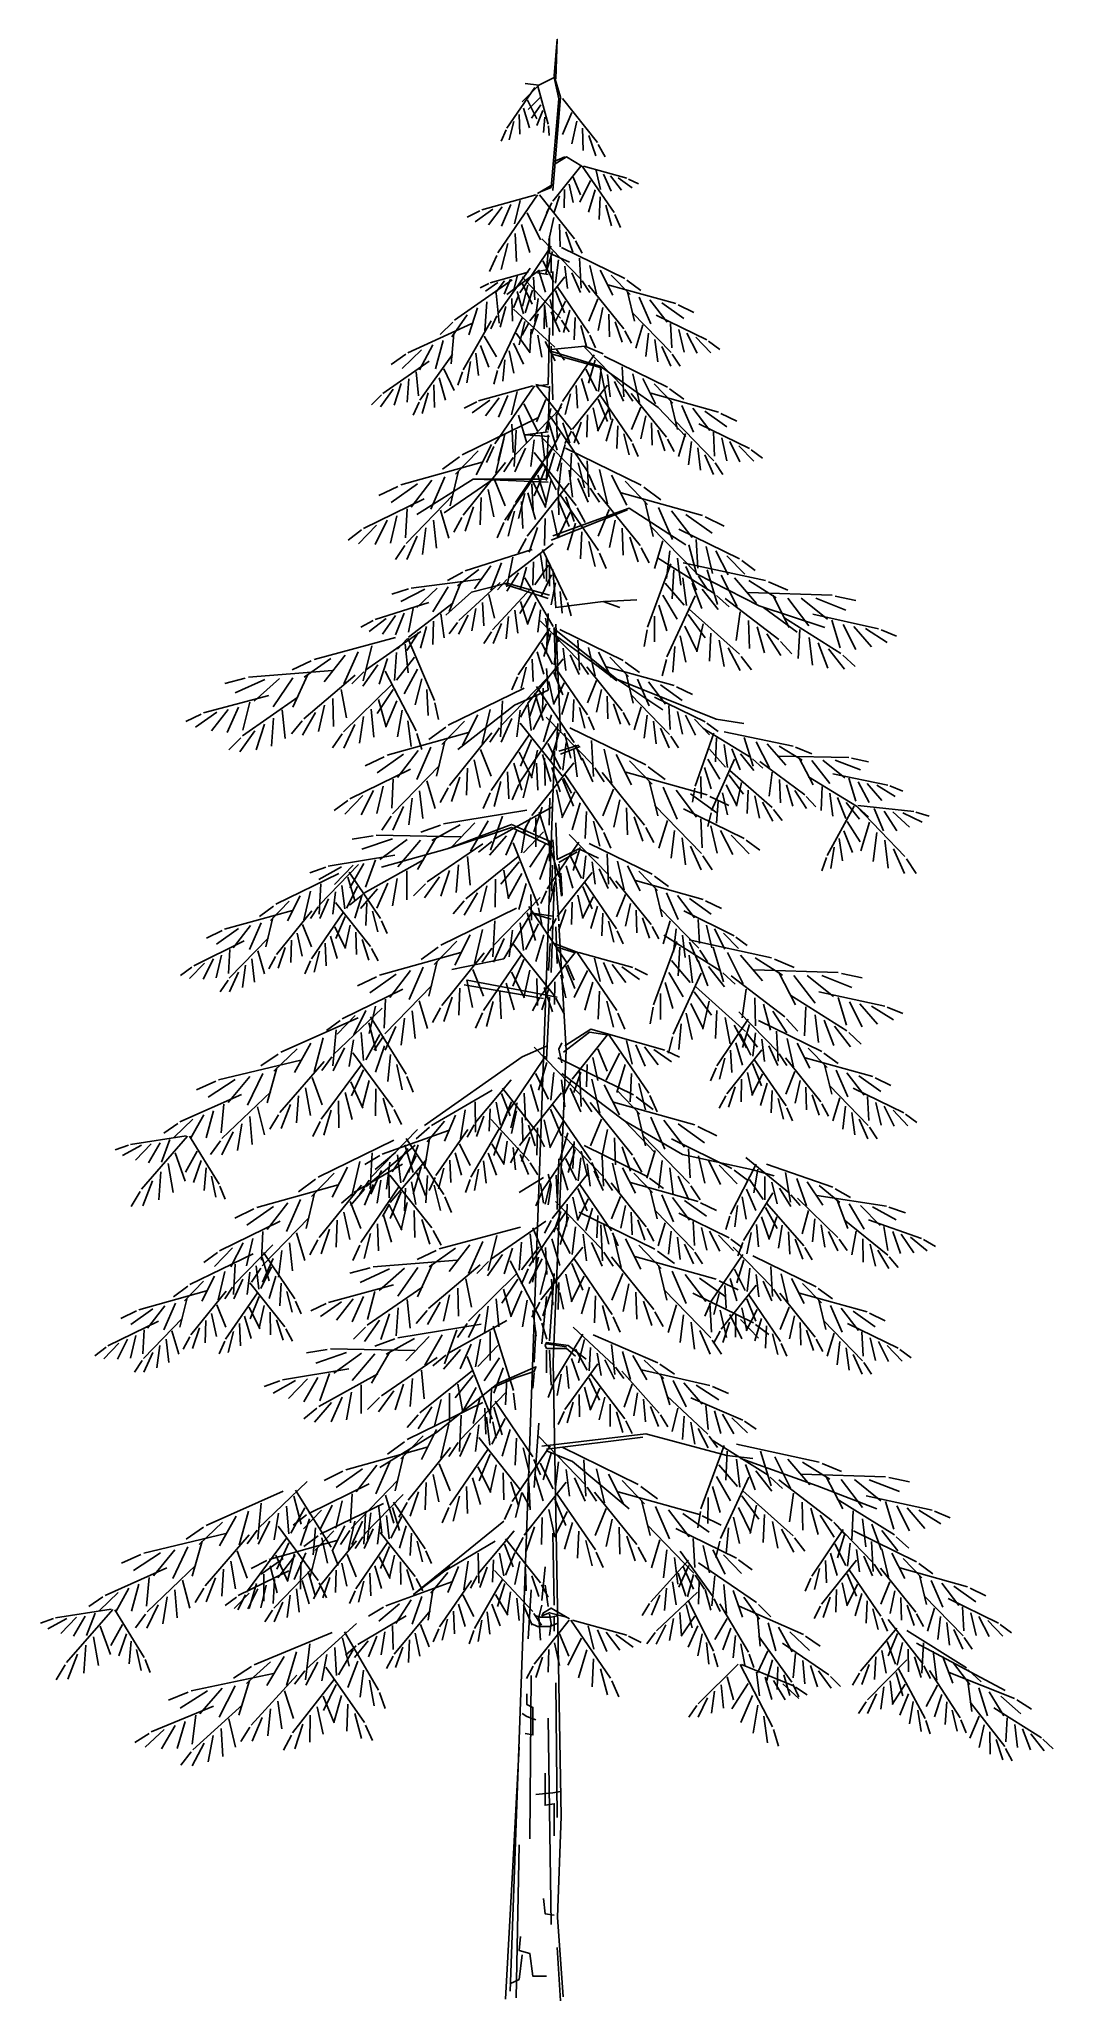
# Model space of a CAD drawing. Extents: x 64.1 to 77.1, y 35.5 to 60.6.
import ezdxf

# ---------------------------------------------------------------- set-up
doc = ezdxf.new("R2010")
doc.units = 0
doc.layers.get('0').update_dxf_attribs({"linetype": 'CONTINUOUS'})

# ---------------------------------------------------------------- blocks, each defined once
blk = doc.blocks.new('NEEDLES')
for p, q in [((0, 0), (34.33, -17.06)), ((9.77, -5.81), (10.54, -22.23)), ((15.44, -9.81), (18.94, -25.34)), ((20.93, -12.36), (27.8, -26.11)), ((27.03, -15.21), (37.18, -25.85)), ((35.49, -17.99), (43.17, -23.74))]:
    blk.add_line(p, q)

msp = doc.modelspace()

# ---------------------------------------------------------------- linework, layer by layer
for points in [[(70.669, 58.704), (70.767, 59.901), (70.688, 60.175), (70.728, 60.646), (70.708, 60.136)], [(70.438, 60.026), (70.082, 59.505)], [(70.512, 58.685), (70.649, 58.744), (70.747, 59.881), (70.688, 60.155), (70.492, 60.057), (70.277, 59.842)], [(70.492, 60.057), (70.316, 60.077)], [(70.478, 60.043), (70.612, 59.556)], [(70.237, 59.68), (70.248, 59.427)], [(70.295, 59.761), (70.369, 59.509)], [(70.344, 59.864), (70.465, 59.622)], [(70.507, 59.896), (70.352, 59.744)], [(70.517, 59.805), (70.395, 59.634)], [(70.54, 59.729), (70.466, 59.54)], [(70.793, 59.884), (71.242, 59.319)], [(70.913, 59.707), (70.795, 59.421)], [(70.072, 59.482), (70.008, 59.338)], [(70.172, 59.59), (70.111, 59.355)], [(70.566, 59.644), (70.551, 59.45)], [(70.613, 59.536), (70.624, 59.41)], [(70.978, 59.594), (70.914, 59.301)], [(71.051, 59.506), (71.058, 59.217)], [(71.132, 59.409), (71.221, 59.147)], [(71.254, 59.294), (71.34, 59.135)], [(70.826, 59.136), (70.688, 59.077)], [(71.041, 59.018), (70.845, 59.136), (70.688, 59.038)], [(70.473, 58.665), (70.669, 58.783)], [(70.08, 57.371), (70.473, 57.665), (70.59, 57.685), (70.629, 58.097)], [(70.629, 58.116), (70.629, 57.9), (70.884, 57.783)], [(70.649, 57.842), (70.649, 57.646)], [(70.669, 56.842), (70.669, 57.665)], [(69.849, 57.509), (69.736, 57.454)], [(69.966, 57.524), (69.808, 57.412)], [(70.353, 57.654), (69.866, 57.518)], [(70.052, 57.546), (69.929, 57.385)], [(70.129, 57.565), (70.045, 57.373)], [(70.212, 57.603), (70.162, 57.393)], [(70.473, 57.646), (70.61, 57.626)], [(70.453, 56.194), (70.61, 56.214), (70.629, 56.94)], [(71.316, 56.606), (71.08, 56.704), (70.649, 56.665)], [(70.649, 56.704), (70.669, 56.018)], [(72.375, 55.547), (72.022, 55.92), (71.277, 56.449), (70.629, 56.645)], [(70.649, 56.606), (71.277, 56.43), (71.414, 55.763)], [(70.629, 56.175), (70.453, 56.214)], [(70.629, 56.194), (70.61, 55.626)], [(70.61, 55.567), (70.59, 54.998), (69.649, 54.998), (68.924, 54.547)], [(70.61, 55.606), (70.316, 55.567), (70.629, 55.547)], [(69.276, 54.567), (69.904, 54.998)], [(70.61, 54.959), (69.688, 54.998)], [(70.649, 54.214), (71.63, 54.606)], [(72.375, 54.155), (71.649, 54.626), (70.669, 54.273)], [(74.159, 53.096), (73.316, 53.371), (72.512, 53.783), (72.414, 54.155)], [(70.59, 53.998), (70.59, 53.685)], [(70.629, 53.92), (70.629, 53.626)], [(69.296, 53.253), (69.629, 53.547), (70.08, 53.665), (70.629, 53.508)], [(70.61, 53.469), (70.061, 53.645)], [(70.669, 53.841), (70.708, 53.351), (71.316, 53.43), (71.531, 53.351)], [(71.335, 53.43), (71.747, 53.449)], [(70.61, 53.273), (70.59, 52.763)], [(70.767, 51.743), (70.708, 53.136)], [(73.806, 53.037), (73.375, 53.351)], [(70.669, 53.018), (71.237, 52.606), (71.492, 52.41)], [(70.688, 53.096), (70.708, 52.449)], [(71.492, 52.43), (70.688, 53.077)], [(69.453, 51.528), (70.178, 52.096), (70.61, 52.292), (70.59, 52.567)], [(72.081, 52.037), (71.492, 52.43), (72.767, 51.92), (73.12, 51.861)], [(70.121, 35.591), (70.692, 51.508)], [(71.002, 51.586), (70.747, 51.508)], [(71.022, 51.567), (70.767, 51.469)], [(68.473, 50.018), (69.316, 50.253), (70.139, 50.528), (70.688, 50.273)], [(69.316, 50.253), (70.139, 50.567), (70.629, 50.351), (70.629, 50.096)], [(70.747, 49.331), (70.669, 50.371)], [(70.708, 50.586), (70.728, 50.116), (71.002, 50.253), (71.257, 50.135)], [(70.747, 50.077), (70.982, 50.214)], [(70.747, 50.057), (70.767, 49.802)], [(70.649, 48.665), (70.688, 49.763)], [(69.375, 48.704), (70.041, 48.841), (70.394, 49.429), (70.649, 49.351)], [(70.414, 49.429), (70.669, 49.39)], [(70.748, 49.287), (70.841, 47.671), (70.673, 43.672), (70.777, 37.835), (70.73, 36.54), (70.804, 35.518)], [(70.708, 49.253), (70.728, 48.782)], [(70.688, 49.037), (71.002, 48.92)], [(70.963, 48.92), (70.708, 48.998)], [(70.551, 48.331), (69.531, 48.508)], [(69.571, 48.567), (70.728, 48.351)], [(70.629, 48.351), (70.59, 47.547)], [(70.806, 47.645), (71.139, 47.9), (71.394, 47.861)], [(70.826, 47.724), (71.159, 47.939), (71.433, 47.861)], [(70.59, 47.721), (70.277, 47.584), (69.022, 46.702)], [(70.786, 47.763), (70.747, 47.684), (70.786, 47.508)], [(73.512, 46.057), (73.237, 46.135), (72.335, 46.331), (71.59, 46.763), (70.786, 47.371)], [(71.59, 46.763), (71.982, 46.351)], [(68.276, 45.92), (68.904, 46.449)], [(70.61, 46.076), (70.649, 45.939), (70.61, 45.684)], [(70.747, 46.273), (70.728, 45.625)], [(70.237, 45.841), (70.551, 46.037)], [(70.551, 45.704), (70.512, 45.959)], [(70.629, 43.939), (70.688, 44.802)], [(70.59, 44.508), (70.531, 43.9)], [(70.433, 43.665), (70.453, 44.057)], [(71.1, 43.704), (70.865, 43.88), (70.59, 43.919), (70.571, 43.88), (70.59, 43.841), (70.845, 43.841), (70.963, 43.743)], [(70.59, 43.9), (70.845, 43.861)], [(70.59, 43.821), (70.59, 43.527)], [(70.629, 43.821), (70.649, 43.37)], [(68.453, 42.312), (69.178, 42.763), (69.963, 43.39), (70.453, 43.606), (70.433, 43.547), (70.198, 43.468), (69.884, 43.331), (69.865, 42.88)], [(70.433, 43.527), (70.414, 43.331)], [(70.433, 42.057), (70.492, 42.88)], [(73.237, 42.429), (72.904, 42.468), (71.865, 42.743), (70.531, 42.586)], [(70.59, 42.547), (71.826, 42.704)], [(71.649, 41.782), (70.924, 42.39), (70.59, 42.527)], [(74.826, 41.782), (74.061, 42.076), (73.081, 42.429)], [(70.041, 41.625), (68.884, 40.684), (69.355, 41.037)], [(70.669, 41.468), (70.688, 40.547)], [(70.571, 41.037), (70.531, 40.606)], [(70.61, 40.527), (70.571, 40.802)], [(70.394, 40.743), (70.355, 40.115)], [(70.531, 40.547), (70.492, 40.39), (70.512, 40.096)], [(70.728, 40.311), (70.629, 40.272), (70.473, 40.272), (70.394, 40.311)], [(70.728, 40.41), (70.649, 40.39), (70.512, 40.39), (70.453, 40.41)], [(70.884, 40.37), (70.649, 40.508), (70.551, 40.449), (70.531, 40.41), (70.629, 40.449), (70.845, 40.39)], [(70.629, 40.429), (70.649, 40.311), (70.629, 40.155)], [(70.688, 40.39), (70.688, 40.213)], [(76.473, 39.449), (75.336, 40.057)], [(70.394, 39.645), (70.375, 37.547)], [(70.708, 39.547), (70.728, 37.821)], [(70.335, 39.409), (70.335, 39.272), (70.414, 39.233), (70.414, 38.88), (70.316, 38.9)], [(70.277, 39.155), (70.335, 39.115), (70.453, 39.076)], [(70.61, 39.096), (70.649, 36.449)], [(70.061, 35.488), (70.159, 37.194), (70.237, 38.723)], [(70.571, 38.39), (70.571, 37.978), (70.688, 37.998), (70.688, 37.586)], [(70.767, 38.155), (70.669, 38.135), (70.453, 38.115)], [(70.237, 37.468), (70.198, 35.507)], [(70.551, 36.782), (70.571, 36.586), (70.688, 36.566)], [(70.257, 36.292), (70.237, 36.115), (70.375, 36.076), (70.414, 35.782), (70.59, 35.782)], [(70.277, 36.056), (70.237, 35.743), (70.12, 35.684)], [(70.767, 35.468), (70.728, 36.154)]]:
    msp.add_lwpolyline(points)

# ---------------------------------------------------------------- block references
at = {"extrusion": (0, 0, -1)}
for p, xscale, yscale, zscale, rotation in [((-71.028, 59.017), 0.0150594370362309, 0.0150594370362309, -0.0150594370362309, 334.9095387782332), ((-70.65, 57.988), 0.0188242962952886, 0.0188242962952886, -0.0188242962952886, 330.4324132188039), ((-70.823, 57.596), 0.0188242962952886, 0.0188242962952886, -0.0188242962952886, 334.9095387782332), ((-71.199, 56.596), 0.0188242962952886, 0.0188242962952886, -0.0188242962952886, 330.4324132188039), ((-71.372, 56.204), 0.0188242962952886, 0.0188242962952886, -0.0188242962952886, 334.9095387782332), ((-70.674, 55.417), 0.0225891555543464, 0.0225891555543464, -0.0225891555543464, 330.4324132188039), ((-70.881, 54.947), 0.0225891555543464, 0.0225891555543464, -0.0225891555543464, 334.9095387782332), ((-72.183, 53.91), 0.0225891555543464, 0.0225891555543464, -0.0225891555543464, 316.6515581276202), ((-72.496, 53.503), 0.0225891555543464, 0.0225891555543464, -0.0225891555543464, 321.1286836870495), ((-70.631, 53.086), 0.0188242962952886, 0.0188242962952886, -0.0188242962952886, 330.4324132188039), ((-70.803, 52.694), 0.0188242962952886, 0.0188242962952886, -0.0188242962952886, 334.9095387782332), ((-70.733, 51.829), 0.0225891555543464, 0.0225891555543464, -0.0225891555543464, 330.4324132188039), ((-72.738, 51.74), 0.0188242962952886, 0.0188242962952886, -0.0188242962952886, 316.0302831448296), ((-73.002, 51.404), 0.0188242962952886, 0.0188242962952886, -0.0188242962952886, 320.5074087042589), ((-70.94, 51.359), 0.0225891555543464, 0.0225891555543464, -0.0225891555543464, 334.9095387782332), ((-74.538, 50.801), 0.0188242962952886, 0.0188242962952886, -0.0188242962952886, 325.4196044921034), ((-71.003, 50.34), 0.0188242962952886, 0.0188242962952886, -0.0188242962952886, 330.4324132188039), ((-71.176, 49.949), 0.0188242962952886, 0.0188242962952886, -0.0188242962952886, 334.9095387782332), ((-70.956, 48.923), 0.0188242962952886, 0.0188242962952886, -0.0188242962952886, 334.9095387782332), ((-72.262, 49.066), 0.0225891555543464, 0.0225891555543464, -0.0225891555543464, 316.6515581276202), ((-72.575, 48.66), 0.0225891555543464, 0.0225891555543464, -0.0225891555543464, 321.1286836870495), ((-71.368, 47.864), 0.0188242962952886, 0.0188242962952886, -0.0188242962952886, 334.9095387782332), ((-73.178, 48.067), 0.0188242962952886, 0.0188242962952886, -0.0188242962952886, 330.4324132188039), ((-70.576, 47.593), 0.0225891555543464, 0.0225891555543464, -0.0225891555543464, 330.4324132188039), ((-73.351, 47.675), 0.0188242962952886, 0.0188242962952886, -0.0188242962952886, 334.9095387782332), ((-70.783, 47.124), 0.0225891555543464, 0.0225891555543464, -0.0225891555543464, 334.9095387782332), ((-70.939, 46.463), 0.0188242962952886, 0.0188242962952886, -0.0188242962952886, 330.4324132188039), ((-73.278, 46.208), 0.0188242962952886, 0.0188242962952886, -0.0188242962952886, 323.5828552260373), ((-71.112, 46.072), 0.0188242962952886, 0.0188242962952886, -0.0188242962952886, 334.9095387782332), ((-73.495, 45.84), 0.0188242962952886, 0.0188242962952886, -0.0188242962952886, 328.0599807854667), ((-70.85, 45.613), 0.0225891555543464, 0.0225891555543464, -0.0225891555543464, 330.4324132188039), ((-71.057, 45.143), 0.0225891555543464, 0.0225891555543464, -0.0225891555543464, 334.9095387782332), ((-73.106, 45.045), 0.0188242962952886, 0.0188242962952886, -0.0188242962952886, 330.4324132188039), ((-73.278, 44.654), 0.0188242962952886, 0.0188242962952886, -0.0188242962952886, 334.9095387782332), ((-71.056, 44.024), 0.0188242962952886, 0.0188242962952886, -0.0188242962952886, 327.6390870047319), ((-71.247, 43.642), 0.0188242962952886, 0.0188242962952886, -0.0188242962952886, 332.1162125641612), ((-70.635, 42.593), 0.0225891555543464, 0.0225891555543464, -0.0225891555543464, 330.4324132188039), ((-72.87, 42.596), 0.0225891555543464, 0.0225891555543464, -0.0225891555543464, 316.6515581276202), ((-70.842, 42.123), 0.0225891555543464, 0.0225891555543464, -0.0225891555543464, 334.9095387782332), ((-73.183, 42.189), 0.0225891555543464, 0.0225891555543464, -0.0225891555543464, 321.1286836870495), ((-74.395, 41.517), 0.0188242962952886, 0.0188242962952886, -0.0188242962952886, 330.4324132188039), ((-72.411, 41.125), 0.0188242962952886, 0.0188242962952886, -0.0188242962952886, 338.666024656324), ((-74.568, 41.125), 0.0188242962952886, 0.0188242962952886, -0.0188242962952886, 334.9095387782332), ((-72.526, 40.713), 0.0188242962952886, 0.0188242962952886, -0.0188242962952886, 343.1431502157533), ((-70.878, 40.354), 0.0188242962952886, 0.0188242962952886, -0.0188242962952886, 334.9095387782332), ((-75.083, 40.251), 0.0188242962952886, 0.0188242962952886, -0.0188242962952886, 336.5353500783031), ((-73.047, 39.789), 0.0188242962952886, 0.0188242962952886, -0.0188242962952886, 341.6626005261969), ((-75.213, 39.844), 0.0188242962952886, 0.0188242962952886, -0.0188242962952886, 341.0124756377325)]:
    msp.add_blockref('NEEDLES', p, dxfattribs=dict(at, xscale=xscale, yscale=yscale, zscale=zscale, rotation=rotation))
for p, xscale, yscale, zscale, rotation in [((71.048, 59.016), 0.0188242962952886, 0.0188242962952886, 0.0188242962952886, 330.7917075320269), ((71.065, 59.017), 0.0150594370362309, 0.0150594370362309, 0.0150594370362309, 10.846061130064), ((70.453, 58.649), -0.0188242962952886, 0.0188242962952886, 0.0188242962952886, 349.153938869936), ((70.474, 58.648), -0.0235303703691108, 0.0235303703691108, 0.0235303703691108, 29.20829246797309), ((70.499, 58.649), 0.0188242962952886, 0.0188242962952886, 0.0188242962952886, 334.9095387782332), ((70.529, 58.085), 0.0188242962952886, 0.0188242962952886, 0.0188242962952886, 340.5658059834457), ((70.782, 57.971), 0.0235303703691108, 0.0235303703691108, 0.0235303703691108, 0.3592943132230595), ((70.381, 57.708), -0.0188242962952886, 0.0188242962952886, 0.0188242962952886, 28.27600857674592), ((71.378, 57.495), 0.0235303703691108, 0.0235303703691108, 0.0235303703691108, 10.846061130064), ((70.149, 57.557), -0.0235303703691108, 0.0235303703691108, 0.0235303703691108, 8.482520246968637), ((70.276, 57.594), 0.0188242962952886, 0.0188242962952886, 0.0188242962952886, 339.2742277789956), ((70.727, 57.47), 0.0188242962952886, 0.0188242962952886, 0.0188242962952886, 330.7917075320269), ((71.127, 57.491), 0.0188242962952886, 0.0188242962952886, 0.0188242962952886, 335.2688330914562), ((70.165, 57.181), 0.0188242962952886, 0.0188242962952886, 0.0188242962952886, 343.7513533384249), ((69.633, 56.995), -0.0235303703691108, 0.0235303703691108, 0.0235303703691108, 357.9957534301277), ((69.881, 57.029), -0.0188242962952886, 0.0188242962952886, 0.0188242962952886, 33.57298146873545), ((70.279, 57.071), -0.0188242962952886, 0.0188242962952886, 0.0188242962952886, 38.05010702816477), ((71.686, 57.143), 0.0188242962952886, 0.0188242962952886, 0.0188242962952886, 340.5658059834457), ((71.996, 57.103), 0.0188242962952886, 0.0188242962952886, 0.0188242962952886, 0.3592943132230595), ((71.078, 56.692), 0.0188242962952886, 0.0188242962952886, 0.0188242962952886, 340.5658059834457), ((69.082, 56.513), -0.0188242962952886, 0.0188242962952886, 0.0188242962952886, 8.482520246968637), ((69.382, 56.6), -0.0188242962952886, 0.0188242962952886, 0.0188242962952886, 28.27600857674592), ((71.331, 56.578), 0.0235303703691108, 0.0235303703691108, 0.0235303703691108, 0.3592943132230595), ((70.414, 56.198), -0.0188242962952886, 0.0188242962952886, 0.0188242962952886, 349.153938869936), ((70.434, 56.197), -0.0235303703691108, 0.0235303703691108, 0.0235303703691108, 29.20829246797309), ((70.46, 56.198), 0.0188242962952886, 0.0188242962952886, 0.0188242962952886, 334.9095387782332), ((71.927, 56.102), 0.0235303703691108, 0.0235303703691108, 0.0235303703691108, 10.846061130064), ((70.782, 55.925), -0.0225891555543464, 0.0225891555543464, 0.0225891555543464, 19.43419401655425), ((71.276, 56.078), 0.0188242962952886, 0.0188242962952886, 0.0188242962952886, 330.7917075320269), ((71.676, 56.099), 0.0188242962952886, 0.0188242962952886, 0.0188242962952886, 335.2688330914562), ((70.478, 55.788), -0.028236444442933, 0.028236444442933, 0.028236444442933, 359.640705686777), ((70.636, 55.809), 0.0225891555543464, 0.0225891555543464, 0.0225891555543464, 330.4324132188039), ((72.235, 55.751), 0.0188242962952886, 0.0188242962952886, 0.0188242962952886, 340.5658059834457), ((72.545, 55.711), 0.0188242962952886, 0.0188242962952886, 0.0188242962952886, 0.3592943132230595), ((69.763, 55.217), -0.028236444442933, 0.028236444442933, 0.028236444442933, 349.153938869936), ((70.528, 55.533), 0.0225891555543464, 0.0225891555543464, 0.0225891555543464, 340.5658059834457), ((70.832, 55.396), 0.028236444442933, 0.028236444442933, 0.028236444442933, 0.3592943132230595), ((70.063, 55.213), -0.0225891555543464, 0.0225891555543464, 0.0225891555543464, 24.73116690854377), ((70.544, 55.188), -0.0225891555543464, 0.0225891555543464, 0.0225891555543464, 29.20829246797309), ((70.429, 55.34), 0.0225891555543464, 0.0225891555543464, 0.0225891555543464, 334.9095387782332), ((71.547, 54.825), 0.028236444442933, 0.028236444442933, 0.028236444442933, 10.846061130064), ((69.021, 54.748), -0.0225891555543464, 0.0225891555543464, 0.0225891555543464, 359.640705686777), ((69.393, 54.796), -0.0225891555543464, 0.0225891555543464, 0.0225891555543464, 19.43419401655425), ((70.766, 54.796), 0.0225891555543464, 0.0225891555543464, 0.0225891555543464, 330.7917075320269), ((71.247, 54.821), 0.0225891555543464, 0.0225891555543464, 0.0225891555543464, 335.2688330914562), ((71.917, 54.404), 0.0225891555543464, 0.0225891555543464, 0.0225891555543464, 340.5658059834457), ((70.406, 54.097), -0.0235303703691108, 0.0235303703691108, 0.0235303703691108, 351.2434031000872), ((70.673, 54.173), -0.0188242962952886, 0.0188242962952886, 0.0188242962952886, 11.03689142986448), ((72.289, 54.356), 0.0225891555543464, 0.0225891555543464, 0.0225891555543464, 0.3592943132230595), ((72.341, 53.927), 0.028236444442933, 0.028236444442933, 0.028236444442933, 14.14014940440678), ((69.747, 53.714), -0.0235303703691108, 0.0235303703691108, 0.0235303703691108, 340.7566362832463), ((70.539, 54.095), 0.0188242962952886, 0.0188242962952886, 0.0188242962952886, 322.0351106321141), ((72.014, 53.988), 0.0225891555543464, 0.0225891555543464, 0.0225891555543464, 354.3466610746294), ((73.172, 53.543), 0.028236444442933, 0.028236444442933, 0.028236444442933, 24.62691622124772), ((69.994, 53.673), -0.0188242962952886, 0.0188242962952886, 0.0188242962952886, 16.333864321854), ((70.311, 53.733), 0.0188242962952886, 0.0188242962952886, 0.0188242962952886, 326.5122361915435), ((69.078, 53.417), -0.0188242962952886, 0.0188242962952886, 0.0188242962952886, 351.2434031000872), ((69.391, 53.411), -0.0188242962952886, 0.0188242962952886, 0.0188242962952886, 11.03689142986448), ((70.387, 53.595), -0.0188242962952886, 0.0188242962952886, 0.0188242962952886, 20.81098988128333), ((72.882, 53.467), 0.0225891555543464, 0.0225891555543464, 0.0225891555543464, 349.04968818264), ((74.004, 53.264), 0.0225891555543464, 0.0225891555543464, 0.0225891555543464, 14.14014940440678), ((68.653, 52.967), -0.028236444442933, 0.028236444442933, 0.028236444442933, 348.6421326703567), ((70.509, 53.182), 0.0188242962952886, 0.0188242962952886, 0.0188242962952886, 340.5658059834457), ((72.421, 53.329), 0.0225891555543464, 0.0225891555543464, 0.0225891555543464, 344.5725626232106), ((73.632, 53.222), 0.0225891555543464, 0.0225891555543464, 0.0225891555543464, 354.3466610746294), ((67.843, 52.543), -0.028236444442933, 0.028236444442933, 0.028236444442933, 338.1553658535158), ((68.977, 53.044), -0.0225891555543464, 0.0225891555543464, 0.0225891555543464, 8.435621000134013), ((68.812, 52.957), 0.0225891555543464, 0.0225891555543464, 0.0225891555543464, 319.4338402023837), ((70.762, 53.068), 0.0235303703691108, 0.0235303703691108, 0.0235303703691108, 0.3592943132230595), ((71.358, 52.592), 0.0235303703691108, 0.0235303703691108, 0.0235303703691108, 10.846061130064), ((67.025, 52.223), -0.0225891555543464, 0.0225891555543464, 0.0225891555543464, 348.6421326703567), ((68.136, 52.481), -0.0225891555543464, 0.0225891555543464, 0.0225891555543464, 13.73259389212354), ((68.519, 52.536), 0.0225891555543464, 0.0225891555543464, 0.0225891555543464, 323.910965761813), ((70.605, 52.455), -0.0225891555543464, 0.0225891555543464, 0.0225891555543464, 19.43419401655425), ((70.708, 52.568), 0.0188242962952886, 0.0188242962952886, 0.0188242962952886, 330.7917075320269), ((71.108, 52.589), 0.0188242962952886, 0.0188242962952886, 0.0188242962952886, 335.2688330914562), ((67.399, 52.2), -0.0225891555543464, 0.0225891555543464, 0.0225891555543464, 8.435621000134013), ((68.603, 52.365), -0.0225891555543464, 0.0225891555543464, 0.0225891555543464, 18.20971945155286), ((70.302, 52.318), -0.028236444442933, 0.028236444442933, 0.028236444442933, 359.640705686777), ((70.46, 52.338), 0.0225891555543464, 0.0225891555543464, 0.0225891555543464, 330.4324132188039), ((71.666, 52.241), 0.0188242962952886, 0.0188242962952886, 0.0188242962952886, 340.5658059834457), ((71.976, 52.201), 0.0188242962952886, 0.0188242962952886, 0.0188242962952886, 0.3592943132230595), ((69.587, 51.747), -0.028236444442933, 0.028236444442933, 0.028236444442933, 349.153938869936), ((70.252, 51.869), 0.0225891555543464, 0.0225891555543464, 0.0225891555543464, 334.9095387782332), ((70.587, 51.945), 0.0225891555543464, 0.0225891555543464, 0.0225891555543464, 340.5658059834457), ((72.869, 51.756), 0.0235303703691108, 0.0235303703691108, 0.0235303703691108, 14.76142438719736), ((73.565, 51.443), 0.0235303703691108, 0.0235303703691108, 0.0235303703691108, 25.24819120403831), ((69.887, 51.742), -0.0225891555543464, 0.0225891555543464, 0.0225891555543464, 24.73116690854377), ((70.367, 51.717), -0.0225891555543464, 0.0225891555543464, 0.0225891555543464, 29.20829246797309), ((70.89, 51.808), 0.028236444442933, 0.028236444442933, 0.028236444442933, 0.3592943132230595), ((72.596, 51.804), 0.0188242962952886, 0.0188242962952886, 0.0188242962952886, 354.96793605742), ((71.606, 51.237), 0.028236444442933, 0.028236444442933, 0.028236444442933, 10.846061130064), ((73.324, 51.377), 0.0188242962952886, 0.0188242962952886, 0.0188242962952886, 349.6709631654305), ((74.261, 51.218), 0.0188242962952886, 0.0188242962952886, 0.0188242962952886, 14.76142438719736), ((68.845, 51.277), -0.0225891555543464, 0.0225891555543464, 0.0225891555543464, 359.640705686777), ((69.217, 51.325), -0.0225891555543464, 0.0225891555543464, 0.0225891555543464, 19.43419401655425), ((70.825, 51.208), 0.0225891555543464, 0.0225891555543464, 0.0225891555543464, 330.7917075320269), ((71.305, 51.232), 0.0225891555543464, 0.0225891555543464, 0.0225891555543464, 335.2688330914562), ((72.941, 51.258), 0.0188242962952886, 0.0188242962952886, 0.0188242962952886, 345.1938376060012), ((73.951, 51.18), 0.0188242962952886, 0.0188242962952886, 0.0188242962952886, 354.96793605742), ((69.488, 50.408), -0.028236444442933, 0.028236444442933, 0.028236444442933, 332.3869327521882), ((70.338, 50.749), -0.028236444442933, 0.028236444442933, 0.028236444442933, 342.8736995690292), ((74.583, 50.809), 0.0188242962952886, 0.0188242962952886, 0.0188242962952886, 20.33599541619377), ((70.668, 50.793), -0.0225891555543464, 0.0225891555543464, 0.0225891555543464, 2.667187898806441), ((70.495, 50.723), 0.0225891555543464, 0.0225891555543464, 0.0225891555543464, 313.6654071010561), ((71.975, 50.815), 0.0225891555543464, 0.0225891555543464, 0.0225891555543464, 340.5658059834457), ((72.347, 50.767), 0.0225891555543464, 0.0225891555543464, 0.0225891555543464, 0.3592943132230595), ((74.563, 50.804), 0.0235303703691108, 0.0235303703691108, 0.0235303703691108, 340.2816418181567), ((68.643, 50.173), -0.0225891555543464, 0.0225891555543464, 0.0225891555543464, 342.8736995690292), ((70.882, 50.437), 0.0188242962952886, 0.0188242962952886, 0.0188242962952886, 340.5658059834457), ((69.013, 50.112), -0.0225891555543464, 0.0225891555543464, 0.0225891555543464, 2.667187898806441), ((69.774, 50.318), -0.0225891555543464, 0.0225891555543464, 0.0225891555543464, 7.964160790795966), ((70.227, 50.155), -0.0225891555543464, 0.0225891555543464, 0.0225891555543464, 12.44128635022529), ((70.161, 50.333), 0.0225891555543464, 0.0225891555543464, 0.0225891555543464, 318.1425326604854), ((71.135, 50.323), 0.0235303703691108, 0.0235303703691108, 0.0235303703691108, 0.3592943132230595), ((67.925, 49.938), -0.0235303703691108, 0.0235303703691108, 0.0235303703691108, 359.640705686777), ((68.178, 50.053), -0.0188242962952886, 0.0188242962952886, 0.0188242962952886, 19.43419401655425), ((68.057, 49.956), 0.0188242962952886, 0.0188242962952886, 0.0188242962952886, 330.4324132188039), ((71.73, 49.847), 0.0235303703691108, 0.0235303703691108, 0.0235303703691108, 10.846061130064), ((67.329, 49.463), -0.0235303703691108, 0.0235303703691108, 0.0235303703691108, 349.153938869936), ((70.507, 49.631), -0.0225891555543464, 0.0225891555543464, 0.0225891555543464, 19.43419401655425), ((71.08, 49.823), 0.0188242962952886, 0.0188242962952886, 0.0188242962952886, 330.7917075320269), ((71.48, 49.843), 0.0188242962952886, 0.0188242962952886, 0.0188242962952886, 335.2688330914562), ((67.579, 49.459), -0.0188242962952886, 0.0188242962952886, 0.0188242962952886, 24.73116690854377), ((67.98, 49.438), -0.0188242962952886, 0.0188242962952886, 0.0188242962952886, 29.20829246797309), ((67.884, 49.564), 0.0188242962952886, 0.0188242962952886, 0.0188242962952886, 334.9095387782332), ((70.204, 49.494), -0.028236444442933, 0.028236444442933, 0.028236444442933, 359.640705686777), ((70.361, 49.515), 0.0225891555543464, 0.0225891555543464, 0.0225891555543464, 330.4324132188039), ((72.039, 49.496), 0.0188242962952886, 0.0188242962952886, 0.0188242962952886, 340.5658059834457), ((72.349, 49.456), 0.0188242962952886, 0.0188242962952886, 0.0188242962952886, 0.3592943132230595), ((72.42, 49.084), 0.028236444442933, 0.028236444442933, 0.028236444442933, 14.14014940440678), ((67.021, 49.111), -0.0188242962952886, 0.0188242962952886, 0.0188242962952886, 19.43419401655425), ((69.489, 48.923), -0.028236444442933, 0.028236444442933, 0.028236444442933, 349.153938869936), ((72.093, 49.145), 0.0225891555543464, 0.0225891555543464, 0.0225891555543464, 354.3466610746294), ((73.25, 48.7), 0.028236444442933, 0.028236444442933, 0.028236444442933, 24.62691622124772), ((66.711, 49.071), -0.0188242962952886, 0.0188242962952886, 0.0188242962952886, 359.640705686777), ((69.789, 48.918), -0.0225891555543464, 0.0225891555543464, 0.0225891555543464, 24.73116690854377), ((70.269, 48.894), -0.0225891555543464, 0.0225891555543464, 0.0225891555543464, 29.20829246797309), ((70.154, 49.045), 0.0225891555543464, 0.0225891555543464, 0.0225891555543464, 334.9095387782332), ((70.981, 48.922), 0.0235303703691108, 0.0235303703691108, 0.0235303703691108, 330.7917075320269), ((71.002, 48.923), 0.0188242962952886, 0.0188242962952886, 0.0188242962952886, 10.846061130064), ((72.96, 48.624), 0.0225891555543464, 0.0225891555543464, 0.0225891555543464, 349.04968818264), ((74.083, 48.42), 0.0225891555543464, 0.0225891555543464, 0.0225891555543464, 14.14014940440678), ((68.747, 48.453), -0.0225891555543464, 0.0225891555543464, 0.0225891555543464, 359.640705686777), ((69.119, 48.501), -0.0225891555543464, 0.0225891555543464, 0.0225891555543464, 19.43419401655425), ((72.499, 48.485), 0.0225891555543464, 0.0225891555543464, 0.0225891555543464, 344.5725626232106), ((73.71, 48.378), 0.0225891555543464, 0.0225891555543464, 0.0225891555543464, 354.3466610746294), ((68.172, 48.084), -0.028236444442933, 0.028236444442933, 0.028236444442933, 357.4933212494663), ((68.48, 48.21), -0.0225891555543464, 0.0225891555543464, 0.0225891555543464, 17.28680957924358), ((68.331, 48.099), 0.0225891555543464, 0.0225891555543464, 0.0225891555543464, 328.2850287814932), ((73.057, 48.163), 0.0188242962952886, 0.0188242962952886, 0.0188242962952886, 340.5658059834457), ((71.393, 47.863), 0.0235303703691108, 0.0235303703691108, 0.0235303703691108, 330.7917075320269), ((71.414, 47.865), 0.0188242962952886, 0.0188242962952886, 0.0188242962952886, 10.846061130064), ((73.31, 48.049), 0.0235303703691108, 0.0235303703691108, 0.0235303703691108, 0.3592943132230595), ((67.436, 47.54), -0.028236444442933, 0.028236444442933, 0.028236444442933, 347.0065544326254), ((68.106, 47.637), 0.0225891555543464, 0.0225891555543464, 0.0225891555543464, 332.7621543409226), ((70.43, 47.709), 0.0225891555543464, 0.0225891555543464, 0.0225891555543464, 340.5658059834457), ((73.906, 47.573), 0.0235303703691108, 0.0235303703691108, 0.0235303703691108, 10.846061130064), ((67.736, 47.524), -0.0225891555543464, 0.0225891555543464, 0.0225891555543464, 22.58378247123311), ((68.215, 47.482), -0.0225891555543464, 0.0225891555543464, 0.0225891555543464, 27.06090803066243), ((70.734, 47.572), 0.028236444442933, 0.028236444442933, 0.028236444442933, 0.3592943132230595), ((73.255, 47.549), 0.0188242962952886, 0.0188242962952886, 0.0188242962952886, 330.7917075320269), ((73.656, 47.57), 0.0188242962952886, 0.0188242962952886, 0.0188242962952886, 335.2688330914562), ((66.677, 47.099), -0.0225891555543464, 0.0225891555543464, 0.0225891555543464, 357.4933212494663), ((67.051, 47.133), -0.0225891555543464, 0.0225891555543464, 0.0225891555543464, 17.28680957924358), ((69.893, 47.156), -0.0235303703691108, 0.0235303703691108, 0.0235303703691108, 3.712519581084575), ((70.137, 47.288), -0.0188242962952886, 0.0188242962952886, 0.0188242962952886, 23.50600791086189), ((70.023, 47.183), 0.0188242962952886, 0.0188242962952886, 0.0188242962952886, 334.5042271131115), ((71.449, 47.001), 0.028236444442933, 0.028236444442933, 0.028236444442933, 10.846061130064), ((74.214, 47.222), 0.0188242962952886, 0.0188242962952886, 0.0188242962952886, 340.5658059834457), ((74.524, 47.182), 0.0188242962952886, 0.0188242962952886, 0.0188242962952886, 0.3592943132230595), ((70.668, 46.972), 0.0225891555543464, 0.0225891555543464, 0.0225891555543464, 330.7917075320269), ((71.149, 46.997), 0.0225891555543464, 0.0225891555543464, 0.0225891555543464, 335.2688330914562), ((65.965, 46.57), -0.0188242962952886, 0.0188242962952886, 0.0188242962952886, 342.3939993408586), ((68.934, 46.651), -0.0225891555543464, 0.0225891555543464, 0.0225891555543464, 19.43419401655425), ((69.332, 46.639), -0.0235303703691108, 0.0235303703691108, 0.0235303703691108, 353.2257527642436), ((69.582, 46.653), -0.0188242962952886, 0.0188242962952886, 0.0188242962952886, 28.80298080285141), ((69.983, 46.661), -0.0188242962952886, 0.0188242962952886, 0.0188242962952886, 33.28010636228073), ((69.878, 46.78), 0.0188242962952886, 0.0188242962952886, 0.0188242962952886, 338.9813526725408), ((71.819, 46.58), 0.0225891555543464, 0.0225891555543464, 0.0225891555543464, 340.5658059834457), ((65.985, 46.566), -0.0235303703691108, 0.0235303703691108, 0.0235303703691108, 22.44835293889562), ((66.01, 46.564), 0.0188242962952886, 0.0188242962952886, 0.0188242962952886, 328.1495992491558), ((68.63, 46.514), -0.028236444442933, 0.028236444442933, 0.028236444442933, 359.640705686777), ((68.788, 46.535), 0.0225891555543464, 0.0225891555543464, 0.0225891555543464, 330.4324132188039), ((70.818, 46.56), 0.0188242962952886, 0.0188242962952886, 0.0188242962952886, 340.5658059834457), ((71.071, 46.446), 0.0235303703691108, 0.0235303703691108, 0.0235303703691108, 0.3592943132230595), ((72.191, 46.532), 0.0225891555543464, 0.0225891555543464, 0.0225891555543464, 0.3592943132230595), ((73.41, 46.206), 0.0235303703691108, 0.0235303703691108, 0.0235303703691108, 7.208852305989617), ((67.915, 45.943), -0.028236444442933, 0.028236444442933, 0.028236444442933, 349.153938869936), ((68.743, 46.205), -0.0188242962952886, 0.0188242962952886, 0.0188242962952886, 3.712519581084575), ((69.05, 46.267), -0.0188242962952886, 0.0188242962952886, 0.0188242962952886, 23.50600791086189), ((71.667, 45.97), 0.0235303703691108, 0.0235303703691108, 0.0235303703691108, 10.846061130064), ((73.146, 46.29), 0.0188242962952886, 0.0188242962952886, 0.0188242962952886, 347.4153639762123), ((74.058, 45.805), 0.0235303703691108, 0.0235303703691108, 0.0235303703691108, 17.69561912283055), ((68.215, 45.938), -0.0225891555543464, 0.0225891555543464, 0.0225891555543464, 24.73116690854377), ((68.696, 45.914), -0.0225891555543464, 0.0225891555543464, 0.0225891555543464, 29.20829246797309), ((68.581, 46.065), 0.0225891555543464, 0.0225891555543464, 0.0225891555543464, 334.9095387782332), ((71.016, 45.945), 0.0188242962952886, 0.0188242962952886, 0.0188242962952886, 330.7917075320269), ((71.417, 45.966), 0.0188242962952886, 0.0188242962952886, 0.0188242962952886, 335.2688330914562), ((70.256, 45.398), -0.028236444442933, 0.028236444442933, 0.028236444442933, 348.5760779615956), ((70.705, 45.729), 0.0225891555543464, 0.0225891555543464, 0.0225891555543464, 340.5658059834457), ((71.008, 45.592), 0.028236444442933, 0.028236444442933, 0.028236444442933, 0.3592943132230595), ((71.975, 45.619), 0.0188242962952886, 0.0188242962952886, 0.0188242962952886, 340.5658059834457), ((72.285, 45.578), 0.0188242962952886, 0.0188242962952886, 0.0188242962952886, 0.3592943132230595), ((73.416, 45.703), 0.0188242962952886, 0.0188242962952886, 0.0188242962952886, 337.6412655247935), ((73.811, 45.771), 0.0188242962952886, 0.0188242962952886, 0.0188242962952886, 342.1183910842228), ((74.719, 45.49), 0.0188242962952886, 0.0188242962952886, 0.0188242962952886, 7.208852305989615), ((67.173, 45.473), -0.0225891555543464, 0.0225891555543464, 0.0225891555543464, 359.640705686777), ((67.545, 45.521), -0.0225891555543464, 0.0225891555543464, 0.0225891555543464, 19.43419401655425), ((69.445, 44.975), -0.028236444442933, 0.028236444442933, 0.028236444442933, 338.0893111447547), ((70.58, 45.475), -0.0225891555543464, 0.0225891555543464, 0.0225891555543464, 8.369566291372882), ((70.415, 45.388), 0.0225891555543464, 0.0225891555543464, 0.0225891555543464, 319.3677854936225), ((74.406, 45.493), 0.0188242962952886, 0.0188242962952886, 0.0188242962952886, 347.4153639762123), ((67.078, 45.171), -0.0188242962952886, 0.0188242962952886, 0.0188242962952886, 19.43419401655425), ((66.957, 45.074), 0.0188242962952886, 0.0188242962952886, 0.0188242962952886, 330.4324132188039), ((71.723, 45.021), 0.028236444442933, 0.028236444442933, 0.028236444442933, 10.846061130064), ((72.984, 45.142), 0.0188242962952886, 0.0188242962952886, 0.0188242962952886, 340.5658059834457), ((66.825, 45.057), -0.0235303703691108, 0.0235303703691108, 0.0235303703691108, 359.640705686777), ((68.627, 44.657), -0.0225891555543464, 0.0225891555543464, 0.0225891555543464, 348.5760779615956), ((69.739, 44.913), -0.0225891555543464, 0.0225891555543464, 0.0225891555543464, 13.66653918336241), ((70.122, 44.967), 0.0225891555543464, 0.0225891555543464, 0.0225891555543464, 323.8449110530519), ((70.943, 44.992), 0.0225891555543464, 0.0225891555543464, 0.0225891555543464, 330.7917075320269), ((71.423, 45.016), 0.0225891555543464, 0.0225891555543464, 0.0225891555543464, 335.2688330914562), ((73.237, 45.028), 0.0235303703691108, 0.0235303703691108, 0.0235303703691108, 0.3592943132230595), ((66.229, 44.581), -0.0235303703691108, 0.0235303703691108, 0.0235303703691108, 349.153938869936), ((66.48, 44.577), -0.0188242962952886, 0.0188242962952886, 0.0188242962952886, 24.73116690854377), ((66.784, 44.683), 0.0188242962952886, 0.0188242962952886, 0.0188242962952886, 334.9095387782332), ((69.001, 44.632), -0.0225891555543464, 0.0225891555543464, 0.0225891555543464, 8.369566291372882), ((70.205, 44.797), -0.0225891555543464, 0.0225891555543464, 0.0225891555543464, 18.14366474279173), ((72.093, 44.599), 0.0225891555543464, 0.0225891555543464, 0.0225891555543464, 340.5658059834457), ((73.833, 44.552), 0.0235303703691108, 0.0235303703691108, 0.0235303703691108, 10.846061130064), ((66.88, 44.557), -0.0188242962952886, 0.0188242962952886, 0.0188242962952886, 29.20829246797309), ((68.9, 43.814), -0.028236444442933, 0.028236444442933, 0.028236444442933, 332.3869327521882), ((69.75, 44.154), -0.028236444442933, 0.028236444442933, 0.028236444442933, 342.8736995690292), ((72.465, 44.551), 0.0225891555543464, 0.0225891555543464, 0.0225891555543464, 0.3592943132230595), ((73.183, 44.528), 0.0188242962952886, 0.0188242962952886, 0.0188242962952886, 330.7917075320269), ((73.583, 44.549), 0.0188242962952886, 0.0188242962952886, 0.0188242962952886, 335.2688330914562), ((65.611, 44.19), -0.0188242962952886, 0.0188242962952886, 0.0188242962952886, 359.640705686777), ((65.921, 44.23), -0.0188242962952886, 0.0188242962952886, 0.0188242962952886, 19.43419401655425), ((70.08, 44.198), -0.0225891555543464, 0.0225891555543464, 0.0225891555543464, 2.667187898806441), ((69.907, 44.128), 0.0225891555543464, 0.0225891555543464, 0.0225891555543464, 313.6654071010561), ((70.93, 44.115), 0.0188242962952886, 0.0188242962952886, 0.0188242962952886, 343.3591321975177), ((71.188, 44.014), 0.0235303703691108, 0.0235303703691108, 0.0235303703691108, 3.152620527295037), ((74.141, 44.201), 0.0188242962952886, 0.0188242962952886, 0.0188242962952886, 340.5658059834457), ((74.451, 44.161), 0.0188242962952886, 0.0188242962952886, 0.0188242962952886, 0.3592943132230595), ((68.055, 43.578), -0.0225891555543464, 0.0225891555543464, 0.0225891555543464, 342.8736995690292), ((69.186, 43.723), -0.0225891555543464, 0.0225891555543464, 0.0225891555543464, 7.964160790795966), ((69.639, 43.56), -0.0225891555543464, 0.0225891555543464, 0.0225891555543464, 12.44128635022529), ((69.573, 43.738), 0.0225891555543464, 0.0225891555543464, 0.0225891555543464, 318.1425326604854), ((71.806, 43.567), 0.0235303703691108, 0.0235303703691108, 0.0235303703691108, 13.63938734413598), ((68.425, 43.517), -0.0225891555543464, 0.0225891555543464, 0.0225891555543464, 2.667187898806441), ((71.158, 43.511), 0.0188242962952886, 0.0188242962952886, 0.0188242962952886, 333.5850337460989), ((71.557, 43.551), 0.0188242962952886, 0.0188242962952886, 0.0188242962952886, 338.0621593055282), ((69.773, 43.146), -0.028236444442933, 0.028236444442933, 0.028236444442933, 359.640705686777), ((70.076, 43.283), -0.0225891555543464, 0.0225891555543464, 0.0225891555543464, 19.43419401655425), ((69.93, 43.166), 0.0225891555543464, 0.0225891555543464, 0.0225891555543464, 330.4324132188039), ((72.131, 43.232), 0.0188242962952886, 0.0188242962952886, 0.0188242962952886, 343.3591321975177), ((72.443, 43.207), 0.0188242962952886, 0.0188242962952886, 0.0188242962952886, 3.152620527295037), ((69.058, 42.575), -0.028236444442933, 0.028236444442933, 0.028236444442933, 349.153938869936), ((73.028, 42.613), 0.028236444442933, 0.028236444442933, 0.028236444442933, 14.14014940440678), ((69.358, 42.57), -0.0225891555543464, 0.0225891555543464, 0.0225891555543464, 24.73116690854377), ((69.723, 42.697), 0.0225891555543464, 0.0225891555543464, 0.0225891555543464, 334.9095387782332), ((70.489, 42.709), 0.0225891555543464, 0.0225891555543464, 0.0225891555543464, 340.5658059834457), ((70.792, 42.572), 0.028236444442933, 0.028236444442933, 0.028236444442933, 0.3592943132230595), ((72.701, 42.674), 0.0225891555543464, 0.0225891555543464, 0.0225891555543464, 354.3466610746294), ((73.858, 42.229), 0.028236444442933, 0.028236444442933, 0.028236444442933, 24.62691622124772), ((69.838, 42.545), -0.0225891555543464, 0.0225891555543464, 0.0225891555543464, 29.20829246797309), ((67.212, 42.009), -0.028236444442933, 0.028236444442933, 0.028236444442933, 357.4933212494663), ((67.52, 42.134), -0.0225891555543464, 0.0225891555543464, 0.0225891555543464, 17.28680957924358), ((68.316, 42.105), -0.0225891555543464, 0.0225891555543464, 0.0225891555543464, 359.640705686777), ((68.688, 42.153), -0.0225891555543464, 0.0225891555543464, 0.0225891555543464, 19.43419401655425), ((71.508, 42.001), 0.028236444442933, 0.028236444442933, 0.028236444442933, 10.846061130064), ((73.568, 42.153), 0.0225891555543464, 0.0225891555543464, 0.0225891555543464, 349.04968818264), ((74.691, 41.949), 0.0225891555543464, 0.0225891555543464, 0.0225891555543464, 14.14014940440678), ((67.37, 42.024), 0.0225891555543464, 0.0225891555543464, 0.0225891555543464, 328.2850287814932), ((68.497, 41.852), -0.0235303703691108, 0.0235303703691108, 0.0235303703691108, 359.640705686777), ((68.75, 41.966), -0.0188242962952886, 0.0188242962952886, 0.0188242962952886, 19.43419401655425), ((68.628, 41.869), 0.0188242962952886, 0.0188242962952886, 0.0188242962952886, 330.4324132188039), ((70.727, 41.972), 0.0225891555543464, 0.0225891555543464, 0.0225891555543464, 330.7917075320269), ((71.207, 41.997), 0.0225891555543464, 0.0225891555543464, 0.0225891555543464, 335.2688330914562), ((73.107, 42.014), 0.0225891555543464, 0.0225891555543464, 0.0225891555543464, 344.5725626232106), ((74.318, 41.908), 0.0225891555543464, 0.0225891555543464, 0.0225891555543464, 354.3466610746294), ((66.476, 41.465), -0.028236444442933, 0.028236444442933, 0.028236444442933, 347.0065544326254), ((67.901, 41.376), -0.0235303703691108, 0.0235303703691108, 0.0235303703691108, 349.153938869936), ((67.146, 41.562), 0.0225891555543464, 0.0225891555543464, 0.0225891555543464, 332.7621543409226), ((71.877, 41.58), 0.0225891555543464, 0.0225891555543464, 0.0225891555543464, 340.5658059834457), ((74.274, 41.613), 0.0188242962952886, 0.0188242962952886, 0.0188242962952886, 340.5658059834457), ((66.776, 41.449), -0.0225891555543464, 0.0225891555543464, 0.0225891555543464, 22.58378247123311), ((67.255, 41.407), -0.0225891555543464, 0.0225891555543464, 0.0225891555543464, 27.06090803066243), ((68.151, 41.373), -0.0188242962952886, 0.0188242962952886, 0.0188242962952886, 24.73116690854377), ((68.551, 41.352), -0.0188242962952886, 0.0188242962952886, 0.0188242962952886, 29.20829246797309), ((68.456, 41.478), 0.0188242962952886, 0.0188242962952886, 0.0188242962952886, 334.9095387782332), ((69.932, 41.368), -0.0235303703691108, 0.0235303703691108, 0.0235303703691108, 4.129139850439341), ((70.175, 41.502), -0.0188242962952886, 0.0188242962952886, 0.0188242962952886, 23.92262818021664), ((70.062, 41.396), 0.0188242962952886, 0.0188242962952886, 0.0188242962952886, 334.9208473824663), ((72.249, 41.531), 0.0225891555543464, 0.0225891555543464, 0.0225891555543464, 0.3592943132230595), ((74.527, 41.499), 0.0235303703691108, 0.0235303703691108, 0.0235303703691108, 0.3592943132230595), ((65.717, 41.023), -0.0225891555543464, 0.0225891555543464, 0.0225891555543464, 357.4933212494663), ((66.09, 41.058), -0.0225891555543464, 0.0225891555543464, 0.0225891555543464, 17.28680957924358), ((72.305, 41.239), 0.0188242962952886, 0.0188242962952886, 0.0188242962952886, 332.3321945459256), ((72.538, 41.09), 0.0235303703691108, 0.0235303703691108, 0.0235303703691108, 352.1256828757029), ((75.123, 41.023), 0.0235303703691108, 0.0235303703691108, 0.0235303703691108, 10.846061130064), ((67.283, 40.985), -0.0188242962952886, 0.0188242962952886, 0.0188242962952886, 359.640705686777), ((67.593, 41.025), -0.0188242962952886, 0.0188242962952886, 0.0188242962952886, 19.43419401655425), ((69.375, 40.847), -0.0235303703691108, 0.0235303703691108, 0.0235303703691108, 353.6423730335984), ((69.625, 40.863), -0.0188242962952886, 0.0188242962952886, 0.0188242962952886, 29.21960107220617), ((70.026, 40.874), -0.0188242962952886, 0.0188242962952886, 0.0188242962952886, 33.69672663163549), ((69.92, 40.992), 0.0188242962952886, 0.0188242962952886, 0.0188242962952886, 339.3979729418956), ((74.472, 40.999), 0.0188242962952886, 0.0188242962952886, 0.0188242962952886, 330.7917075320269), ((74.873, 41.02), 0.0188242962952886, 0.0188242962952886, 0.0188242962952886, 335.2688330914562), ((65.005, 40.494), -0.0188242962952886, 0.0188242962952886, 0.0188242962952886, 342.3939993408586), ((72.413, 40.602), 0.0188242962952886, 0.0188242962952886, 0.0188242962952886, 322.5580960945068), ((72.812, 40.565), 0.0188242962952886, 0.0188242962952886, 0.0188242962952886, 327.0352216539361), ((73.06, 40.533), 0.0235303703691108, 0.0235303703691108, 0.0235303703691108, 2.612449692543881), ((75.431, 40.672), 0.0188242962952886, 0.0188242962952886, 0.0188242962952886, 340.5658059834457), ((75.741, 40.632), 0.0188242962952886, 0.0188242962952886, 0.0188242962952886, 0.3592943132230595), ((65.025, 40.491), -0.0235303703691108, 0.0235303703691108, 0.0235303703691108, 22.44835293889562), ((65.05, 40.488), 0.0188242962952886, 0.0188242962952886, 0.0188242962952886, 328.1495992491558), ((68.15, 40.311), -0.0225891555543464, 0.0225891555543464, 0.0225891555543464, 15.76457802821661), ((68.79, 40.409), -0.0188242962952886, 0.0188242962952886, 0.0188242962952886, 4.129139850439341), ((69.096, 40.473), -0.0188242962952886, 0.0188242962952886, 0.0188242962952886, 23.92262818021664), ((70.903, 40.353), 0.0235303703691108, 0.0235303703691108, 0.0235303703691108, 330.7917075320269), ((70.923, 40.354), 0.0188242962952886, 0.0188242962952886, 0.0188242962952886, 10.846061130064), ((74.973, 40.36), 0.0188242962952886, 0.0188242962952886, 0.0188242962952886, 334.4628691239465), ((67.838, 40.193), -0.028236444442933, 0.028236444442933, 0.028236444442933, 355.9710896984393), ((67.997, 40.204), 0.0225891555543464, 0.0225891555543464, 0.0225891555543464, 326.7627972304663), ((73.315, 40.142), 0.0188242962952886, 0.0188242962952886, 0.0188242962952886, 332.3321945459256), ((73.616, 40.057), 0.0188242962952886, 0.0188242962952886, 0.0188242962952886, 352.1256828757029), ((75.212, 40.22), 0.0235303703691108, 0.0235303703691108, 0.0235303703691108, 354.2563574537238), ((67.088, 39.669), -0.028236444442933, 0.028236444442933, 0.028236444442933, 345.4843228815984), ((73.072, 39.785), 0.0235303703691108, 0.0235303703691108, 0.0235303703691108, 324.0386457840632), ((73.092, 39.784), 0.0188242962952886, 0.0188242962952886, 0.0188242962952886, 4.092999382100368), ((67.387, 39.646), -0.0225891555543464, 0.0225891555543464, 0.0225891555543464, 21.06155092020613), ((67.865, 39.59), -0.0225891555543464, 0.0225891555543464, 0.0225891555543464, 25.53867647963545), ((67.76, 39.749), 0.0225891555543464, 0.0225891555543464, 0.0225891555543464, 331.2399227898956), ((75.105, 39.728), 0.0188242962952886, 0.0188242962952886, 0.0188242962952886, 324.6887706725277), ((75.505, 39.706), 0.0188242962952886, 0.0188242962952886, 0.0188242962952886, 329.165896231957), ((75.754, 39.683), 0.0235303703691108, 0.0235303703691108, 0.0235303703691108, 4.743124270564746), ((66.318, 39.248), -0.0225891555543464, 0.0225891555543464, 0.0225891555543464, 355.9710896984393), ((76.023, 39.301), 0.0188242962952886, 0.0188242962952886, 0.0188242962952886, 334.4628691239465), ((66.692, 39.272), -0.0225891555543464, 0.0225891555543464, 0.0225891555543464, 15.76457802821661), ((76.327, 39.229), 0.0188242962952886, 0.0188242962952886, 0.0188242962952886, 354.2563574537238)]:
    msp.add_blockref('NEEDLES', p, dxfattribs=dict(xscale=xscale, yscale=yscale, zscale=zscale, rotation=rotation))

doc.saveas('drawing.dxf')
